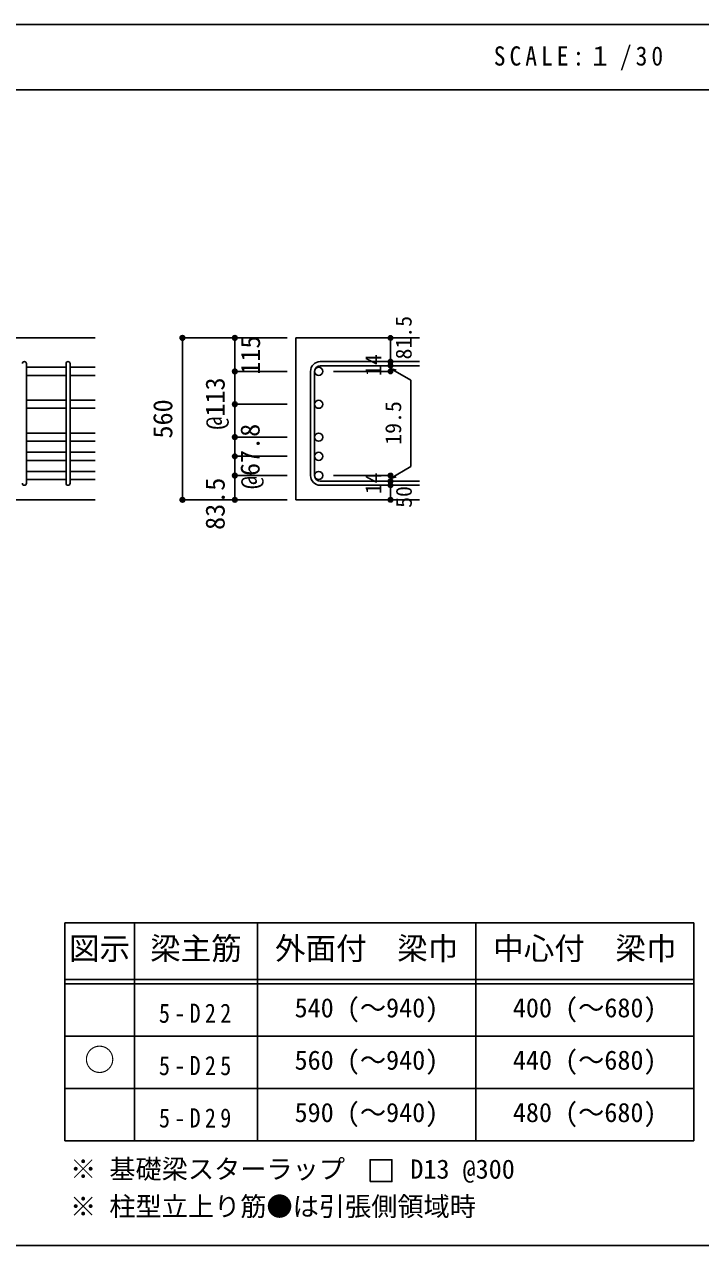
# Model space of a CAD drawing. Units: millimetres at full size, sheet at 1:30, with parts at other scales. Extents: x -5973 to 5954, y -4195 to 4201.
# Drawn here: x 1309 to 3633, y 3 to 4201 of the extents above; entities that cross this region are included whole.
import ezdxf
from ezdxf.enums import TextEntityAlignment as Align

# ---------------------------------------------------------------- set-up
doc = ezdxf.new("R2010")
doc.units = ezdxf.units.MM
doc.header["$LTSCALE"] = 30
doc.header["$PDMODE"] = 32
doc.header["$PDSIZE"] = 15
for name, color, linetype in [('0-1', 2, 'Continuous'), ('0-5', 7, 'Continuous'), ('0-6', 7, 'Continuous'), ('0-D', 4, 'Continuous'), ('6-7_文字', 7, 'Continuous'), ('6-E_枠', 7, 'Continuous'), ('F-0_枠', 6, 'Continuous')]:
    doc.layers.add(name, color=color, linetype=linetype)
doc.styles.add('ＭＳ ゴシック', font='')
doc.styles.get('ＭＳ ゴシック').set_extended_font_data('MS Gothic')

msp = doc.modelspace()

# ---------------------------------------------------------------- linework, layer by layer
at = {"layer": '0-1'}
for p, q in [((1552.44, 3123.3), (-47.56, 3123.3)), ((2667.44, 3123.3), (2242.44, 3123.3)), ((2242.44, 3123.3), (2242.44, 2566.8)), ((1152.44, 2566.8), (1552.44, 2566.8))]:
    msp.add_line(p, q, dxfattribs=at)
msp.add_lwpolyline([(2667.44, 2566.8), (2664.24, 2566.8), (2242.44, 2566.8)], dxfattribs=at)
at = {"layer": '0-5'}
for p, q in [((1452.44, 3022.37), (1316.44, 3022.37)), ((1452.44, 2994.37), (1316.44, 2994.37)), ((1552.44, 3022.37), (1466.44, 3022.37)), ((1552.44, 2994.37), (1466.44, 2994.37)), ((1452.44, 2909.33), (1316.44, 2909.33)), ((1552.44, 2909.33), (1466.44, 2909.33)), ((1452.44, 2881.33), (1316.44, 2881.33)), ((1552.44, 2881.33), (1466.44, 2881.33)), ((1452.44, 2796.3), (1316.44, 2796.3)), ((1552.44, 2796.3), (1466.44, 2796.3)), ((1452.44, 2768.3), (1316.44, 2768.3)), ((1452.44, 2730.3), (1316.44, 2730.3)), ((1552.44, 2768.3), (1466.44, 2768.3)), ((1552.44, 2730.3), (1466.44, 2730.3)), ((1452.44, 2702.3), (1316.44, 2702.3)), ((1552.44, 2702.3), (1466.44, 2702.3)), ((1452.44, 2664.3), (1316.44, 2664.3)), ((1552.44, 2664.3), (1466.44, 2664.3)), ((1452.44, 2636.3), (1316.44, 2636.3)), ((1552.44, 2636.3), (1466.44, 2636.3))]:
    msp.add_line(p, q, dxfattribs=at)
at = {"layer": '0-5', "color": 3}
for centre in [(2320.44, 3008.37), (2320.44, 2895.33), (2320.44, 2782.3), (2320.44, 2716.3), (2320.44, 2650.3)]:
    msp.add_circle(centre, 14, dxfattribs=at)
at = {"layer": '0-6'}
for p, q in [((1316.44, 2623.8), (1316.44, 3034.87)), ((1452.44, 2623.8), (1452.44, 3034.87)), ((1466.44, 2623.8), (1466.44, 3034.87)), ((2667.44, 3041.87), (2325.94, 3041.87)), ((2667.44, 3027.87), (2325.94, 3027.87)), ((2292.44, 3008.37), (2292.44, 2650.3)), ((2306.44, 3008.37), (2306.44, 2650.3)), ((2667.44, 2630.8), (2325.94, 2630.8)), ((2667.44, 2616.8), (2325.94, 2616.8))]:
    msp.add_line(p, q, dxfattribs=at)
for centre, radius, start, end in [((1309.44, 3034.87), 7, 0, 180), ((1459.44, 3034.87), 7, 0, 180), ((2325.94, 3008.37), 33.5, 90, 180), ((2325.94, 3008.37), 19.5, 90, 180), ((2325.94, 2650.3), 33.5, 180, 270), ((2325.94, 2650.3), 19.5, 180, 270), ((1309.44, 2623.8), 7, 180, 0), ((1459.44, 2623.8), 7, 180, 0)]:
    msp.add_arc(centre, radius, start, end, dxfattribs=at)
at = {"layer": '0-D'}
for p, q in [((1852.44, 3123.3), (2032.44, 3123.3)), ((1852.44, 3123.3), (2032.44, 3123.3)), ((1852.44, 2566.8), (1852.44, 3123.3)), ((2032.44, 3123.3), (2212.44, 3123.3)), ((2032.44, 3123.3), (2212.44, 3123.3)), ((2032.44, 3123.3), (2032.44, 3008.37)), ((2032.44, 3008.37), (2032.44, 3123.3)), ((2567.44, 3027.87), (2567.44, 3041.87)), ((2567.44, 3027.87), (2567.44, 3008.37)), ((2032.44, 3008.37), (2212.44, 3008.37)), ((2032.44, 3008.37), (2032.44, 2903.3)), ((2032.44, 3008.37), (2212.44, 3008.37)), ((2567.44, 3008.37), (2371.35, 3008.37)), ((2567.44, 3018.12), (2586.76, 3012.94)), ((2567.44, 3018.12), (2637.5, 2977.67)), ((2637.5, 2977.67), (2637.5, 2681)), ((2032.44, 2903.3), (2032.44, 2650.3)), ((2032.44, 2895.33), (2212.44, 2895.33)), ((2032.44, 2782.3), (2212.44, 2782.3)), ((2032.44, 2716.3), (2212.44, 2716.3)), ((2032.44, 2650.3), (2212.44, 2650.3)), ((2032.44, 2650.3), (2032.44, 2566.8)), ((2032.44, 2566.8), (2032.44, 2650.3)), ((2567.44, 2650.3), (2371.35, 2650.3)), ((2567.44, 2640.55), (2637.5, 2681)), ((2567.44, 2630.8), (2567.44, 2650.3)), ((2567.44, 2640.55), (2586.76, 2645.73)), ((2567.44, 2616.8), (2567.44, 2630.8)), ((2567.44, 2566.8), (2567.44, 2616.8)), ((1852.44, 2566.8), (2032.44, 2566.8)), ((2032.44, 2566.8), (2212.44, 2566.8))]:
    msp.add_line(p, q, dxfattribs=at)
msp.add_lwpolyline([(2567.44, 3123.3), (2567.44, 3041.87), (2567.44, 3123.3)], dxfattribs=at)
for centre, radius in [((1852.44, 3123.3), 8), ((1852.44, 3123.3), 7.2), ((1852.44, 3123.3), 6.4), ((1852.44, 3123.3), 5.6), ((1852.44, 3123.3), 4.8), ((1852.44, 3123.3), 4), ((1852.44, 3123.3), 3.2), ((1852.44, 3123.3), 2.4), ((1852.44, 3123.3), 1.6), ((1852.44, 3123.3), 0.8), ((2032.44, 3123.3), 8), ((2032.44, 3123.3), 7.2), ((2032.44, 3123.3), 6.4), ((2032.44, 3123.3), 5.6), ((2032.44, 3123.3), 4.8), ((2032.44, 3123.3), 4), ((2032.44, 3123.3), 3.2), ((2032.44, 3123.3), 2.4), ((2032.44, 3123.3), 1.6), ((2032.44, 3123.3), 0.8), ((2567.44, 3123.3), 4), ((2567.44, 3123.3), 3.6), ((2567.44, 3123.3), 3.2), ((2567.44, 3123.3), 2.8), ((2567.44, 3123.3), 2.4), ((2567.44, 3123.3), 2), ((2567.44, 3123.3), 1.6), ((2567.44, 3123.3), 1.2), ((2567.44, 3123.3), 0.8), ((2567.44, 3123.3), 0.4), ((2567.44, 3041.87), 4), ((2567.44, 3027.87), 4), ((2567.44, 3041.87), 3.6), ((2567.44, 3027.87), 3.6), ((2567.44, 3041.87), 3.2), ((2567.44, 3027.87), 3.2), ((2567.44, 3041.87), 2.8), ((2567.44, 3027.87), 2.8), ((2567.44, 3041.87), 2.4), ((2567.44, 3027.87), 2.4), ((2567.44, 3041.87), 2), ((2567.44, 3027.87), 2), ((2567.44, 3041.87), 1.6), ((2567.44, 3027.87), 1.6), ((2567.44, 3041.87), 1.2), ((2567.44, 3027.87), 1.2), ((2567.44, 3041.87), 0.8), ((2567.44, 3027.87), 0.8), ((2567.44, 3041.87), 0.4), ((2567.44, 3027.87), 0.4), ((2032.44, 3008.37), 8), ((2032.44, 3008.37), 7.2), ((2032.44, 3008.37), 6.4), ((2032.44, 3008.37), 5.6), ((2032.44, 3008.37), 4.8), ((2032.44, 3008.37), 4), ((2032.44, 3008.37), 3.2), ((2032.44, 3008.37), 2.4), ((2032.44, 3008.37), 1.6), ((2032.44, 3008.37), 0.8), ((2567.44, 3008.37), 4), ((2567.44, 3008.37), 3.6), ((2567.44, 3008.37), 3.2), ((2567.44, 3008.37), 2.8), ((2567.44, 3008.37), 2.4), ((2567.44, 3008.37), 2), ((2567.44, 3008.37), 1.6), ((2567.44, 3008.37), 1.2), ((2567.44, 3008.37), 0.8), ((2567.44, 3008.37), 0.4), ((2032.44, 2895.33), 8), ((2032.44, 2895.33), 7.2), ((2032.44, 2895.33), 6.4), ((2032.44, 2895.33), 5.6), ((2032.44, 2895.33), 4.8), ((2032.44, 2895.33), 4), ((2032.44, 2895.33), 3.2), ((2032.44, 2895.33), 2.4), ((2032.44, 2895.33), 1.6), ((2032.44, 2895.33), 0.8), ((2032.44, 2782.3), 8), ((2032.44, 2782.3), 7.2), ((2032.44, 2782.3), 6.4), ((2032.44, 2782.3), 5.6), ((2032.44, 2782.3), 4.8), ((2032.44, 2782.3), 4), ((2032.44, 2782.3), 3.2), ((2032.44, 2782.3), 2.4), ((2032.44, 2782.3), 1.6), ((2032.44, 2782.3), 0.8), ((2032.44, 2716.3), 8), ((2032.44, 2716.3), 7.2), ((2032.44, 2716.3), 6.4), ((2032.44, 2716.3), 5.6), ((2032.44, 2716.3), 4.8), ((2032.44, 2716.3), 4), ((2032.44, 2716.3), 3.2), ((2032.44, 2716.3), 2.4), ((2032.44, 2716.3), 1.6), ((2032.44, 2716.3), 0.8), ((2032.44, 2650.3), 8), ((2032.44, 2650.3), 7.2), ((2032.44, 2650.3), 6.4), ((2032.44, 2650.3), 5.6), ((2032.44, 2650.3), 4.8), ((2032.44, 2650.3), 4), ((2032.44, 2650.3), 3.2), ((2032.44, 2650.3), 2.4), ((2032.44, 2650.3), 1.6), ((2032.44, 2650.3), 0.8), ((2567.44, 2650.3), 4), ((2567.44, 2650.3), 3.6), ((2567.44, 2650.3), 3.2), ((2567.44, 2650.3), 2.8), ((2567.44, 2650.3), 2.4), ((2567.44, 2650.3), 2), ((2567.44, 2650.3), 1.6), ((2567.44, 2650.3), 1.2), ((2567.44, 2650.3), 0.8), ((2567.44, 2650.3), 0.4), ((2567.44, 2630.8), 4), ((2567.44, 2616.8), 4), ((2567.44, 2630.8), 3.6), ((2567.44, 2616.8), 3.6), ((2567.44, 2630.8), 3.2), ((2567.44, 2616.8), 3.2), ((2567.44, 2630.8), 2.8), ((2567.44, 2616.8), 2.8), ((2567.44, 2630.8), 2.4), ((2567.44, 2616.8), 2.4), ((2567.44, 2630.8), 2), ((2567.44, 2616.8), 2), ((2567.44, 2630.8), 1.6), ((2567.44, 2616.8), 1.6), ((2567.44, 2630.8), 1.2), ((2567.44, 2616.8), 1.2), ((2567.44, 2630.8), 0.8), ((2567.44, 2616.8), 0.8), ((2567.44, 2630.8), 0.4), ((2567.44, 2616.8), 0.4), ((1852.44, 2566.8), 8), ((1852.44, 2566.8), 7.2), ((1852.44, 2566.8), 6.4), ((1852.44, 2566.8), 5.6), ((1852.44, 2566.8), 4.8), ((1852.44, 2566.8), 4), ((1852.44, 2566.8), 3.2), ((1852.44, 2566.8), 2.4), ((1852.44, 2566.8), 1.6), ((1852.44, 2566.8), 0.8), ((2032.44, 2566.8), 8), ((2032.44, 2566.8), 7.2), ((2032.44, 2566.8), 6.4), ((2032.44, 2566.8), 5.6), ((2032.44, 2566.8), 4.8), ((2032.44, 2566.8), 4), ((2032.44, 2566.8), 3.2), ((2032.44, 2566.8), 2.4), ((2032.44, 2566.8), 1.6), ((2032.44, 2566.8), 0.8), ((2567.44, 2566.8), 4), ((2567.44, 2566.8), 3.6), ((2567.44, 2566.8), 3.2), ((2567.44, 2566.8), 2.8), ((2567.44, 2566.8), 2.4), ((2567.44, 2566.8), 2), ((2567.44, 2566.8), 1.6), ((2567.44, 2566.8), 1.2), ((2567.44, 2566.8), 0.8), ((2567.44, 2566.8), 0.4)]:
    msp.add_circle(centre, radius, dxfattribs=at)
at = {"layer": '0-D', "color": 7}
for p in [(1852.44, 3123.3), (2032.44, 3123.3), (2567.44, 3123.3), (2567.44, 3041.87), (2567.44, 3027.87), (2032.44, 3008.37), (2567.44, 3008.37), (2032.44, 2895.33), (2032.44, 2782.3), (2032.44, 2716.3), (2032.44, 2650.3), (2567.44, 2650.3), (2567.44, 2650.3), (2567.44, 2630.8), (2567.44, 2616.8), (1852.44, 2566.8), (2032.44, 2566.8), (2567.44, 2566.8)]:
    msp.add_point(p, dxfattribs=at)
at = {"layer": '6-7_文字'}
msp.add_lwpolyline([(2497.28, 222.84), (2572.28, 222.84), (2572.28, 297.84), (2497.28, 297.84)], close=True, dxfattribs=at)
at = {"layer": '6-E_枠', "color": 3}
for p, q in [((1447.71, 1112.77), (1447.71, 362.77)), ((1447.71, 1112.77), (3610.24, 1112.77)), ((3610.24, 1112.77), (3610.24, 362.77)), ((1447.71, 362.77), (3610.24, 362.77))]:
    msp.add_line(p, q, dxfattribs=at)
at = {"layer": '6-E_枠'}
for p, q in [((1687.71, 1112.77), (1687.71, 362.77)), ((2110.24, 1112.77), (2110.24, 362.77)), ((2860.24, 1112.77), (2860.24, 362.77)), ((1447.71, 917.77), (3610.24, 917.77)), ((1447.71, 902.77), (3610.24, 902.77)), ((1447.71, 722.77), (3610.24, 722.77)), ((1447.71, 542.77), (3610.24, 542.77))]:
    msp.add_line(p, q, dxfattribs=at)
at = {"layer": 'F-0_枠'}
msp.add_line((-5972.88, 4201.15), (5954.1, 4201.15), dxfattribs=at)
at = {"layer": 'F-0_枠', "color": 2}
for p, q in [((-5972.88, 3976.15), (3723.6, 3976.15)), ((3723.6, 2.95), (-5972.88, 2.95))]:
    msp.add_line(p, q, dxfattribs=at)

# ---------------------------------------------------------------- texts
at = {"layer": '0-D', "style": 'ＭＳ ゴシック'}
for s, height, p in [('81.5', 54.99, (2656.54, 3049.37)), ('115', 65.98, (2138.88, 2996.88)), ('14', 54.99, (2552.21, 2992.62)), ('@113', 65.98, (2017.44, 2807.99)), ('560', 65.98, (1837.44, 2777.55)), ('19.5', 54.99, (2620.67, 2756.27)), ('@67.8', 65.98, (2137.44, 2603.8)), ('14', 54.99, (2552.18, 2586.12)), ('83.5', 65.98, (2017.44, 2463.3)), ('50', 54.99, (2657.18, 2539.23))]:
    msp.add_text(s, height=height, rotation=90, dxfattribs=at).set_placement(p, align=Align.BOTTOM_LEFT)
at = {"layer": '6-7_文字', "color": 2, "style": 'ＭＳ ゴシック'}
for s, p in [('図示', (1462.71, 962.77)), ('梁主筋', (1741.48, 962.77)), ('外面付\u3000梁巾', (2170.24, 962.77)), ('中心付\u3000梁巾', (2920.24, 962.77)), ('○', (1515.21, 580.27))]:
    msp.add_text(s, height=76.98, dxfattribs=at).set_placement(p, align=Align.BOTTOM_LEFT)
at = {"layer": '6-7_文字', "style": 'ＭＳ ゴシック'}
for s, p in [('540 (～940)', (2237.74, 767.77)), ('400 (～680)', (2987.74, 767.77)), ('560 (～940)', (2237.74, 587.77)), ('440 (～680)', (2987.74, 587.77)), ('590 (～940)', (2237.74, 407.77)), ('480 (～680)', (2987.74, 407.77)), ('※ 基礎梁スターラップ     D13 @300', (1466.27, 213.19)), ('※ 柱型立上り筋●は引張側領域時', (1466.27, 84.68))]:
    msp.add_text(s, height=65.98, dxfattribs=at).set_placement(p, align=Align.BOTTOM_LEFT)
at = {"layer": '6-7_文字', "color": 2, "insert": (2922.26, 4043.65), "char_height": 65.98, "attachment_point": 7, "style": 'ＭＳ ゴシック'}
msp.add_mtext('\\T1.34;\\W0.9;SCALE:１/30', dxfattribs=at)
at = {"layer": '6-7_文字', "char_height": 65.98, "attachment_point": 7, "style": 'ＭＳ ゴシック'}
for s, insert in [('\\T1.38;\\W0.85;5-D22', (1771.48, 767.77)), ('\\T1.38;\\W0.85;5-D25', (1771.48, 587.77)), ('\\T1.38;\\W0.85;5-D29', (1771.48, 407.77))]:
    msp.add_mtext(s, dxfattribs=dict(at, insert=insert))

doc.saveas('drawing.dxf')
